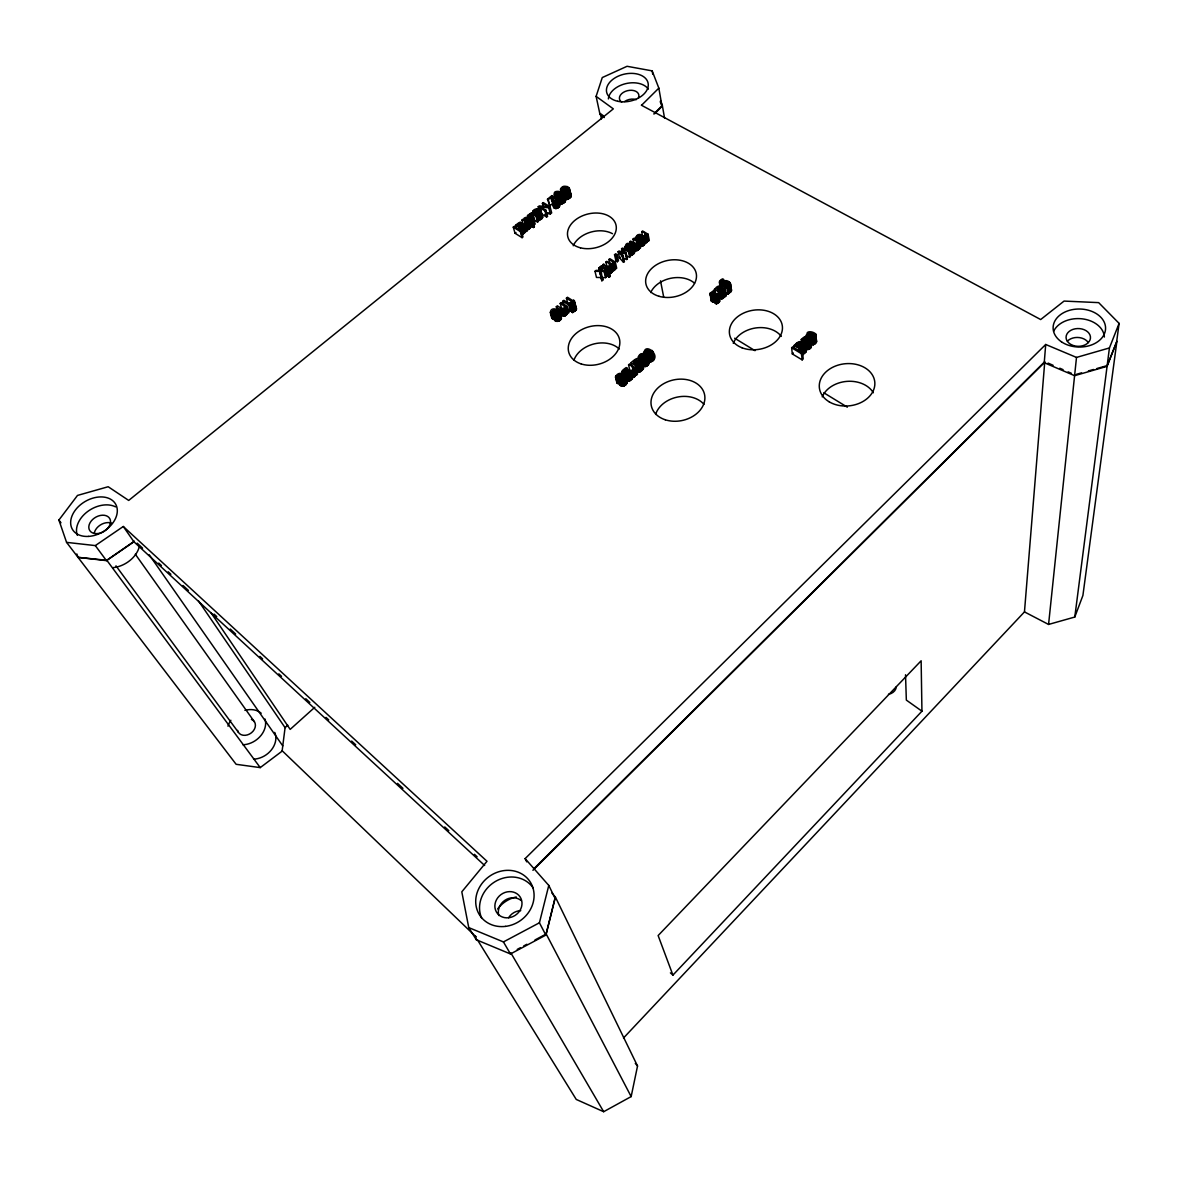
<?xml version="1.0" encoding="UTF-8"?>
<svg xmlns="http://www.w3.org/2000/svg" width="1178" height="1178" viewBox="0 0 1178 1178"><rect width="100%" height="100%" fill="white"/><g stroke="black" fill="none" stroke-linecap="round" stroke-linejoin="round"><path stroke-width="1.5" d="M562.775 194.385C562.421 198.095 555.825 197.492 555.56 194.046C559.815 187.464 566.412 197.462 564.866 202.13L561.906 203.897L559.344 203.882L557.768 197.713C543.853 185.933 578.28 193.383 557.768 197.713M605.875 262.105C614.077 263.71 607.082 269.777 603.71 263.931L602.797 264.711L607.406 267.377L608.835 273.502L611.014 273.178L612.104 270.925L610.646 263.651L606.788 261.325L605.875 262.105L606.95 266.699M607.406 267.377L609.954 266.788L610.69 264.8L613.046 264.166L613.767 262.444L615.77 268.952L616.683 268.172L615.284 262.031L609.865 258.718L608.952 259.484L610.013 264.093M549.861 205.826L547.476 199.2L551.819 195.636L552.776 196.211C551.039 202.277 556.163 201.188 558.195 199.656C556.281 204.516 549.39 201.924 551.716 196.829L548.241 199.671L549.861 205.826L553.321 202.999M647.664 356.905C647.12 364.665 632.91 357.994 641.009 353.974C649.785 350.514 652.524 370.01 642.363 366.078L641.009 360.07M636.959 241.299C635.281 238.957 636.797 235.335 639.728 235.497C643.512 235.953 634.044 240.341 640.42 240.003C646.796 239.149 641.303 231.845 637.283 235.35L639.242 245.598C641.539 247.689 646.766 244.45 643.998 241.843M626.917 382.408C629.346 374.545 618.465 369.494 615.476 377.004L616.948 382.968L618.2 383.689C614.386 380.303 617.596 371.998 622.588 374.972L618.111 378.918L619.569 384.882C622.308 388.284 629.42 384.175 625.901 380.553M626.343 250.325L626.298 245.849L628.139 244.597L630.539 244.98L626.814 248.146L628.566 248.97L629.906 255.14C643.924 253.682 623.854 233.244 625.297 249.765M287.815 725.206L285.076 727.665L282.102 751.152L260.235 767.614L236.13 764.301L66.572 542.366L58.9 520.043L77.498 495.423L108.185 486.735L128.697 500.429L613.326 108.862L596.112 96.36L602.267 77.557L627.064 66.292L652.156 70.871L658.841 88.129L662.036 106.403L654.762 113.677M643.527 352.251L644.822 352.988L645.868 350.853L647.871 350.072L651.095 351.589L651.169 353.636L648.121 355.196L649.431 361.219L650.668 362.014C663.803 356.448 642.437 339.691 644.189 355.255M613.767 262.444L615.137 269.085L612.104 270.925M723.778 279.554L722.674 278.833C715.591 281.439 722.394 287.373 726.988 288.065L727.916 294.264L728.887 293.41L727.724 286.99C734.144 285.459 727.827 278.42 723.866 281.292C718.551 288.095 723.027 274.283 724.249 282.661M554.529 316.838L553.145 319.105L551.967 318.428C543.809 298.844 573.068 315.748 552.718 314.187L557.12 310.447L554.382 309.976L552.217 311.448L554.411 320.195C557.327 323.744 564.527 318.575 559.933 315.601M564.866 202.13L565.587 200.319L562.642 187.773C567.251 184.887 571.374 192.515 564.586 192.603L566.147 198.787L567.236 199.435L570.579 197.418L570.844 194.399M532.927 870.321L1044.238 362.706L1045.711 344.477L1076.501 357.42L1109.426 347.952L1119.1 323.376L1098.662 302.628L1064.058 301.082L1040.675 319.547L641.362 105.195M623.515 1037.995L1024.462 611.897L1044.768 361.646L533.516 869.099M564.586 192.603L565.69 193.251C570.682 192.75 570.815 186.095 565.411 186.301C560.699 185.285 558.416 193.398 562.642 187.773M536.726 218.99C539.082 221.744 545.164 217.68 541.379 215.25M1024.462 611.897L1048.567 624.443L1076.501 357.42M635.089 369.126L636.179 368.169L629.641 363.914L628.551 364.871C637.46 366.932 628.728 371.335 632.969 376.4C637.018 378.727 635.03 369.686 634.117 368.493L636.473 375.119L637.548 374.162L635.619 365.489L631.158 362.588L632.233 361.631C645.043 350.764 632.144 372.601 640.965 362.014L642.143 362.691L639.256 365.533L635.619 365.489M634.574 373.882L634.338 374.972M647.591 240.68L646.634 242.653L645.5 242.197C641.465 237.661 649.211 233.273 641.701 231.727L642.599 230.962L648.047 234.186L649.299 240.4L648.401 241.151L646.339 234.466L648.401 241.151M573.981 310.521L574.363 311.463L576.292 309.74L575.394 307.355M631.585 370.422L632.939 371.026L634.117 368.493M1044.238 362.706L1074.586 375.679L1107.07 366.343L1109.426 347.952M644.233 235.998L645.382 236.454L646.339 234.466M1074.792 617.036L1107.173 365.607L1116.891 341.325L1082.906 595.464L1074.792 617.036L1048.567 624.443M1119.1 323.376L1116.626 341.914L1107.07 366.343M639.227 239.929L640.655 247.748L639.757 248.514L638.476 242.315L639.374 241.549L633.926 238.309L633.028 239.075L637.092 241.49L636.37 243.066L634.456 243.345L630.628 241.107L629.729 241.873L633.263 243.993L635.06 250.428L637.887 250.281L639.153 248.146L636.93 236.837M633.263 243.993L635.722 244.464L638.476 242.315M797.123 344.491L796.961 345.537L798.934 346.715C804.707 342.43 793.957 341.532 797.447 347.569M527.346 228.341C523.518 235.674 527.435 218.004 522.031 220.006L522.944 219.27L527.994 222.392L529.717 228.503L528.819 229.239L526.345 222.657L527.994 222.392M560.213 303.423L564.777 306.354L563.879 308.224L561.685 308.548L557.385 305.824L556.31 306.736C558.269 309.475 564.939 311.979 565.646 306.913L567.958 313.392L569.018 312.494L567.384 306.457L561.273 302.525L560.213 303.423L561.862 309.461L562.922 308.562M560.272 309.299L561.935 315.321C566.971 318.369 569.43 310.108 565.646 306.913M524.239 224.159L525.3 224.586L526.345 222.657M525.962 230.27L527.022 230.711L528.068 228.782M610.646 263.651L612.104 263.651L613.002 261.972L608.952 259.484M714.987 291.29L713.75 290.554C700.292 299.683 725.677 290.804 714.236 297.092L715.429 297.813C728.343 288.566 702.471 298.122 714.987 291.29L715.826 297.489M711.07 299.654L712.557 301.863L715.679 300.964M802.807 339.043C817.002 350.735 802.925 326.497 803.101 342.931M713.956 295.222L715.223 303.261L716.415 303.983L719.243 302.142L719.051 299.359M477.605 940.118L576.248 1099.442L603.666 1111.708L631.158 1096.585L637.534 1066.016L555.412 897.106L551.937 893.101M634.058 361.631L633.838 362.677L635.649 363.855C641.716 359.658 630.775 358.672 634.751 364.635M618.2 383.689L618.951 381.952L617.493 375.988M628.89 374.398L627.403 368.375L626.181 367.565C612.148 377.093 638.255 367.992 626.387 374.516L627.815 380.494L628.978 381.26L632.277 378.86L631.85 376.386M66.572 542.366L95.315 545.591L123.292 526.492L487 861.28L461.805 891.82L468.756 927.601L476.295 939.75L510.472 953.959L545.856 935.082L555 898.166L548.786 885.429L525.123 858.615L1045.711 344.477M631.158 1096.585L546.209 934.007L555.412 897.106M638.388 247.689L637.961 248.941M545.856 935.082L539.421 922.786L548.786 885.429M552.217 311.448L551.451 313.083L550.273 312.42M722.202 287.712C718.389 291.408 721.599 293.042 724.087 288.743L725.28 289.361L726.222 295.56L721.731 298.785L719.92 298.255L718.948 292.07L714.428 289.361L715.444 288.463C717.034 285.341 724.352 283.81 722.836 291.791M804.81 349.071C807.372 350.602 812.378 348.659 811.215 345.257M639.963 356.227C652.745 368.11 640.92 344.182 640.626 359.246M801.276 339.47C813.836 327.145 811.951 353.901 801.276 339.47L802.1 348.173M566.117 313.436L566.412 312.391M811.186 337.983C819.726 336.687 808.182 328.706 807.607 335.759C803.205 327.587 824.394 333.698 812.525 338.778L811.186 337.983L811.76 344.167L813.1 344.963L816.575 341.753L815.441 333.727M728.887 293.41L731.538 290.583L730.625 283.81M570.019 196.299L568.385 198.081M533.016 211.466C546.18 204.368 528.789 216.178 539.465 213.144C545.547 207.078 528.657 207.313 533.855 214.529M723.469 283.338L723.189 284.296L726.826 286.445C734.454 283.633 719.758 278.391 723.94 286.431M566.412 298.167L571.683 301.524L569.961 302.982L570.815 303.541C572.67 300.066 574.849 304.13 571.816 304.808L572.758 305.411C576.248 304.498 573.73 301.539 574.304 300.567L572.744 300.626L567.472 297.268L566.412 298.167L567.634 302.702M801.6 355.108L806.179 351.692L805.561 345.537L804.294 344.859C798.419 351.118 801.732 346.273 801.791 342.607C799.052 339.455 796.137 344.27 795.224 344.491L794.178 345.448L794.517 348.526M616.948 382.968L618.008 381.26M717.505 287.977L717.078 289.435L718.919 290.524C722.409 289.111 719.743 285.076 717.505 287.977L717.991 291.069M814.999 342.209L814.454 342.975M551.967 318.428L552.585 317.383M627.403 368.375C614.445 375.458 641.038 365.651 627.565 375.296L626.387 374.516M530.188 214.352L529.717 215.559L533.501 217.871L532.603 218.622L534.297 224.748L535.195 224.011L531.705 213.586L530.188 214.352L531.042 217.415M518.084 224.218L517.628 225.396L519.027 226.264C524.107 222.995 514.845 222.171 518.968 227.28M646.619 241.078L645.5 242.197M618.111 378.918C620.541 381.598 626.24 379.596 625.341 375.782M525.329 222.23C522.163 218.004 527.626 216.796 529.629 220.036L531.337 226.161L529.673 227.516L532.029 226.603L530.336 220.477L528.672 221.832L530.38 227.958M553.204 205.576C552.983 209.772 558.799 208.992 559.771 205.826L558.195 199.656M521.162 233.862L523.592 233.597L526.006 231.403L523.356 224.792C516.214 232.949 526.61 216.178 516.376 224.63L515.478 225.366L516.362 228.414M648.121 355.196L649.358 355.992L651.198 355.079L652.862 351.574M625.459 383.557L624.855 384.293M628.566 248.97L631.938 248.102L632.822 245.584M794.178 345.448L800.966 348.953L805.561 345.537M556.605 199.082L556.355 202.086M541.276 218.166L541.497 216.811M718.948 292.07L721.981 292.35L725.28 289.361M637.004 371.482L640.037 371.806L643.482 368.685L641.848 360.38M524.269 225.278L520.367 227.928L515.478 225.366M723.69 296.797L724.411 295.987M610.749 272.177L610.852 270.425M672.918 975.119L921.947 711.188L921.137 660.784L658.134 935.553L672.918 975.119L670.4 972.866M653.775 113.972L662.331 105.46L660.519 100.763M641.627 105.195L658.841 88.129M643.453 244.464L642.437 245.201M563.909 201.85L562.421 202.881M791.645 347.775L801.526 353.739L802.586 352.767L792.691 346.818L791.645 347.775L792.308 353.93L802.159 359.879L803.205 358.922L802.218 348.688M792.308 353.93L793.354 352.973M314.791 707.286L290.171 729.388L210.891 612.589M726.988 288.065L727.724 286.99M609.217 277.257L610.263 276.374L608.835 270.248L606.832 270.542L609.217 277.257L606.832 270.542M567.516 309.21L570.564 311.169L571.624 310.27L570.005 304.218L563.894 300.302L562.834 301.2L564.056 305.735M575.188 307.222L575.895 306.619L575.041 306.074M572.582 312.582L573.789 311.552L572.184 305.5L571.109 304.822L569.902 305.853L571.507 311.89L572.582 312.582L570.977 306.53L569.902 305.853M594.993 271.323L599.617 271.426L600.412 274.68L601.457 273.797L600.765 271.396L604.108 271.529L605.242 270.572L606.685 276.697L605.566 277.655L602.223 277.507L602.915 279.908L601.87 280.791L601.089 277.537L596.48 277.434L594.993 271.323L596.112 270.366L599.484 270.513L598.807 268.098L599.838 267.215L600.633 270.469L605.242 270.572M606.361 266.905L608.334 275.284L607.436 276.064L605.993 269.939L606.906 269.158L601.487 265.816L600.574 266.596L601.663 271.19M614.371 262.812L615.284 262.031M623.103 255.39L624.458 261.545L623.545 262.326L622.19 256.171L623.103 255.39L619.79 252.077L625.312 253.506L626.063 252.872L623.118 249.25L628.286 250.988L629.229 250.178L630.554 256.348L629.626 257.157L626.195 255.994M647.149 234.952L648.047 234.186M557.901 310.963L554.543 313.819L557.812 313.584L557.901 310.963L558.74 313.981M617.316 261.737L618.465 260.765L617.081 254.61L615.696 253.771L614.533 254.757L615.932 260.898L617.316 261.737L615.917 255.597L614.533 254.757M607.789 271.131L608.835 270.248M566.323 307.355L567.384 306.457M570.564 311.169L568.945 305.131L570.005 304.218M570.977 306.53L572.184 305.5M623.913 258.954L627.403 259.042L626.063 252.872M623.545 262.326L619.495 257.879L618.126 251.709L618.965 251.002L624.473 252.416L621.586 248.779L622.411 248.072L629.229 250.178M615.917 255.597L617.081 254.61M631.246 245.407L628.404 247.822L630.878 247.866L631.717 245.878L633.263 254.271M641.863 236.38L639.036 238.781L641.509 238.825L642.334 236.852L643.851 245.245M615.932 260.898L617.081 259.926M619.495 257.879L620.335 257.157M524.475 219.167L524.063 218.254L526.463 217.135L531.838 219.241L532.942 225.867L534.385 226.75L533.487 227.501L532.029 226.603M533.104 219.726L537.58 222.038L538.479 221.302L536.8 215.162L531.558 212.658L527.538 215.515L528.819 220.109M541.232 213.733L546.621 217.032L547.505 216.31L545.87 210.155L540.511 206.901L548.727 207.814L550.067 206.71L543.279 202.616L542.41 203.338L543.22 206.415M545.429 213.409L550.347 213.969L551.672 212.865L550.067 206.71M522.075 237.661L522.988 236.911L521.236 230.814L514.182 226.426L513.284 227.163L515.051 233.273L522.075 237.661L520.323 231.551L513.284 227.163M529.629 220.036L527.965 221.405L528.672 221.832M533.487 227.501L531.838 219.241M536.8 215.162L535.902 215.898L532.309 213.748M515.051 233.273L515.964 232.522M524.666 225.381L523.768 226.117L526.154 227.604M531.234 219.741L532.692 220.639L531.793 221.376L530.336 220.477M546.621 217.032L544.987 210.877L545.87 210.155M520.323 231.551L521.236 230.814M539.053 209.846L538.213 206.768L539.274 205.9L548.241 206.872L542.41 203.338M717.873 302.01L716.695 302.761M646.884 364.724L645.986 365.283M637.283 235.35L635.266 237.647L636.326 238.206M632.557 253.771L631.128 254.389M647.311 350.131C650.389 357.184 646.148 359.305 645.868 350.853M637.666 249.25L636.724 249.721M632.969 376.4L632.291 371.659M76.835 553.94L78.013 557.356L106.83 560.286L134.395 541.158M563.732 194.282L565.926 193.442L564.38 187.258M78.013 557.356L106.447 560.625L133.924 541.777L484.644 865.491M625.165 378.977L628.375 378.05M624.428 384.617L623.56 384.985M468.756 927.601L503.433 941.929L539.421 922.786M517.245 949.394L520.455 947.686M523.68 945.978L526.89 944.27M534.945 939.985L546.209 934.007M563.673 193.31L565.249 192.647M723.056 297.283L720.98 297.371M523.312 232.817L522.472 233.126M813.792 343.446L811.76 344.167M627.815 380.494L629.317 379.964M715.223 303.261L716.003 303.026M811.73 333.006L812.305 339.19L810.037 339.235L809.448 333.035M1076.471 374.309L1081.581 372.852M1088.413 370.923L1093.523 369.48M1096.939 368.508L1107.173 365.607M527.332 224.247L528.318 224.321L526.61 218.21M567.575 198.419L566.147 198.787M546.298 212.644L549.876 213.027M1048.111 363.104L1053.103 365.298M1059.773 368.213L1063.101 369.671M1068.093 371.865L1071.435 373.323M725.03 294.942L726.222 295.56M804.898 351.029L806.179 351.692M558.755 205.296L559.771 205.826M624.62 246.673L625.68 247.233M525.093 230.903L526.006 231.403M642.304 368.022L643.482 368.685M615.476 377.004L616.742 377.74M645.529 239.458L642.967 237.927L641.701 231.727M721.334 290.274L727.916 294.264M547.476 199.2L548.241 199.671M538.213 206.768L544.987 210.877M544.825 214.676L547.505 216.31M734.66 338.219L755.01 350.676M823.849 392.804L847.321 407.161M527.538 215.515L532.603 218.622M600.574 266.596L605.993 269.939M609.306 275.785L610.263 276.374M604.726 274.386L607.436 276.064M562.834 301.2L568.945 305.131M572.714 310.859L573.789 311.552M633.042 372.881L629.965 370.864L628.551 364.871M635.502 374.486L636.473 375.119M569.578 193.339L570.329 193.855M563.82 198.066L564.571 198.596M921.947 711.188L906.338 700.1L905.529 674.773M603.165 115.606L600.294 113.515L601.457 118.904M604.27 117.579L600 114.457L596.112 96.36M647.223 360.601L647.944 361.131L646.619 355.108M137.163 543.161L142.567 548.138M158.75 563.069L161.445 565.558M168.189 571.786L170.884 574.275M183.032 585.466L188.436 590.458M214.057 614.106L216.752 616.595M230.255 629.037L235.644 634.014M259.926 656.411L262.62 658.914M278.818 673.845L281.513 676.334M305.794 698.731L309.843 702.471M326.026 717.402L328.736 719.891M351.662 741.05L355.712 744.79M397.531 783.37L402.935 788.347M444.754 826.941L448.803 830.667M474.425 854.315L477.134 856.804M282.131 750.71L475.883 936.701M633.411 250.84L634.265 252.283M618.126 251.709L622.19 256.171M624.001 376.135L623.427 375.517L620.011 378.55L622.985 378.668L624.001 376.135L624.723 379.125M653.319 356.419L654.291 358.215M635.295 1063.351L637.534 1066.016M58.9 520.043L60.976 522.796M106.83 560.286L260.235 767.614M95.315 545.591L106.447 560.625M115.974 565.838L238.354 732.26M135.323 554.22L254.477 721.893M149.223 554.779L282.749 745.88M123.292 526.492L133.924 541.777M198.449 600.854L285.076 727.665M802.13 346.892L803.131 348.07L802.512 341.9M731.023 288.875L731.538 290.024M510.796 952.811L603.666 1111.708M503.433 941.929L510.472 953.959M565.101 199.141L565.587 200.319M648.474 361.705L648.99 362.927M525.123 858.615L526.743 861.854M660.225 101.706L662.036 106.403M520.867 227.869L522.62 233.98M518.953 223.525L519.822 226.588M520.367 227.928L522.119 234.039M519.881 227.899L521.633 233.995M518.453 223.864L519.321 226.912M519.41 227.752L520.293 230.814M518.938 227.516L519.807 230.564M521.883 223.511L524.608 232.891M521.663 223.113L522.782 227.03M521.236 222.775L522.59 227.545M521.398 224.998L522.266 228.046M521.839 227.487L523.592 233.597M520.926 225.528L523.12 233.818M525.521 224.424L527.243 230.535M525.138 223.422L527.022 230.711M525.123 224.703L526.846 230.814M524.534 223.967L526.257 230.078M522.031 220.006L525.447 232.081M526.11 218.048L527.832 224.173M553.277 314.555L554.971 320.563M525.859 218.063L528.819 229.239M525.609 218.121L526.89 222.716M551.805 312.096L553.498 318.104M525.035 218.475L525.889 221.538M526.227 223.26L527.95 229.371M551.569 312.671L553.145 319.105M524.666 218.872L525.521 221.935M525.624 222.215L527.788 229.843M525.55 222.657L527.553 230.225M550.568 311.905L551.834 316.411M554.382 309.976L555.221 312.98M556.075 315.306L557.754 321.329M553.851 310.153L555.118 314.673M555.383 315.321L557.076 321.329M553.336 310.447L554.175 313.451M554.705 315.203L556.384 321.211M527.214 218.563L529.673 227.516M552.835 310.815L553.675 313.819M553.999 314.953L555.692 320.961M556.31 306.736L557.15 309.74M530.498 214.043L531.337 217.105M558.004 314.629L559.668 320.652M557.385 314.968L559.064 320.99M555.486 309.873L556.325 312.877M556.752 315.189L558.431 321.211M554.926 309.873L555.766 312.877M533.016 214.131L534.709 220.271M559.403 310.624L561.45 318.458M558.932 310.079L560.595 316.102M559.565 313.039L561.229 319.061M531.705 213.586L533.398 219.712M559.167 313.613L560.831 319.636M531.411 213.586L532.677 218.195M558.431 311.537L559.255 314.555M531.131 213.66L532.397 218.254M530.822 213.807L532.103 218.401M532.692 220.639L534.385 226.75M558.593 314.187L560.272 320.21M535.519 213.13L537.197 219.27M561.965 309.932L563.614 315.969M534.65 210.671L537.58 222.038M534.297 211.186L535.136 214.263M561.405 309.829L563.055 315.851M533.546 210.626L534.841 215.059M560.831 309.608L562.495 315.63M533.266 211.053L534.105 214.116M538.405 213.601L540.084 219.741M536.932 209.375L537.757 212.452M564.1 309.446L565.734 315.483M537.845 213.704L539.509 219.844M536.461 209.463L537.301 212.541M563.599 309.711L565.234 315.748M536.019 209.625L536.859 212.688M537.271 213.719L538.935 219.859M535.592 209.846L536.417 212.923M536.697 213.63L538.375 219.771M563.069 309.873L564.718 315.91M535.165 210.155L536.005 213.218M536.108 213.439L537.786 219.579M562.524 309.961L564.174 315.984M539.715 209.11L542.101 218.46M539.082 208.786L540.334 213.395M539.966 212.776L541.615 218.917M565.543 307.561L567.163 313.584M564.777 306.354L566.971 314.158M539.465 213.144L541.114 219.285M538.95 213.424L540.614 219.564M565.028 308.636L566.662 314.673M564.586 309.092L566.22 315.13M540.908 210.376L542.66 217.017M540.26 209.507L542.616 217.518M540.776 211.849L542.425 217.989M569.961 302.982L570.77 306.015M572.758 305.411L574.363 311.463M571.683 301.524L572.479 304.557M571.816 304.808L573.023 309.343M571.109 304.822L572.317 309.358M574.304 300.567L576.528 308.901M574.29 301.671L576.484 309.313M574.702 303.688L576.292 309.74M573.45 300.022L575.983 310.167M548.727 207.814L550.347 213.969M573.951 304.557L575.541 310.594M572.567 302.039L574.938 311.066M551.819 195.636L553.424 201.806M553.734 202.351L555.324 208.506M552.791 199.597L554.853 208.373M552.821 201.998L554.411 208.167M551.628 198.022L553.233 204.192M551.599 199.406L553.778 207.637M554.337 194.105L557.886 207.917M554.278 194.738L556.016 201.512M555.795 202.042L557.385 208.212M555.265 202.233L556.855 208.403M554.75 202.351L556.34 208.521M552.776 196.211L554.367 202.38M552.703 197.418L553.91 202.056M554.22 202.395L555.825 208.565M556.399 192.794L557.577 197.433M555.972 193.207L557.165 197.83M556.899 197.418L559.241 206.665M555.692 193.619L556.487 196.711M556.045 196.991L558.828 207.151M556.796 201.394L558.387 207.564M554.588 193.501L556.502 201.099M560.345 197.727L561.906 203.897M558.666 191.94L559.844 196.579M558.033 192.014L559.226 196.652M559.506 197.86L561.081 204.03M557.459 192.191L558.637 196.814M558.652 197.845L560.227 204.03M556.899 192.441L558.092 197.079M560.993 189.952L562.657 196.181M562.701 196.549L564.262 202.719M561.288 192.691L562.466 197.315M560.625 192.338L563.511 203.249M559.962 192.102L561.14 196.741M561.155 197.462L562.731 203.647M559.314 191.97L560.492 196.608M563.187 187.508L564.733 193.707M562.171 188.097L565.543 200.923M563.01 192.412L565.307 201.541M561.523 188.774L562.304 191.867M561.155 189.408L561.935 192.5M562.333 193.516L563.113 196.608M565.705 187.361L566.854 192.014M567.016 192.721L568.562 198.905M565.028 187.258L566.191 191.896M566.382 193.001L567.929 199.185M565.249 192.441L567.236 199.435M563.761 187.331L565.307 193.531M569.048 191.219L570.579 197.418M568.105 188.774L568.871 191.867M567.663 188.333L568.429 191.44M568.429 191.823L569.961 198.007M567.074 187.935L568.238 192.574M567.722 192.338L569.254 198.522M566.382 187.582L567.546 192.235M617.081 376.68L618.538 382.629M616.845 377.284L618.303 383.248M616.094 375.9L617.566 381.849M569.313 188.2L571.301 195.577M615.77 376.459L617.228 382.423M569.725 190.011L571.242 196.196M568.797 187.655L571.006 196.814M619.157 374.619L620.246 379.095M620.217 380.023L621.66 385.986M618.627 374.913L619.716 379.39M619.466 379.758L620.924 385.707M618.111 375.311L619.201 379.787M618.7 379.316L620.158 385.28M622.367 380.038L623.81 386.001M620.291 374.324L621.012 377.313M621.66 380.155L623.103 386.119M619.716 374.427L620.438 377.402M620.939 380.155L622.382 386.119M624.841 378.374L626.269 384.337M623 372.66L623.707 375.649M622.22 371.585L624.149 378.506M624.266 378.977L625.695 384.941M622.588 374.972L623.309 377.947M623.663 379.449L625.091 385.412M623.029 379.802L624.458 385.766M625.312 372.925L626.74 378.904M599.838 267.215L602.915 279.908M624.369 369.745L625.091 372.734M623.884 370.275L626.887 383.071M624.841 376.077L626.667 383.719M598.807 268.098L599.528 271.146M599.617 271.426L601.87 280.791M604.108 271.529L605.566 277.655M627.624 371.688L628.33 374.663M626.784 368.552L627.491 371.541M626.961 372.071L627.668 375.06M627.565 375.296L628.978 381.26M601.487 265.816L602.576 270.41M626.004 368.817L626.711 371.806M627.182 374.28L628.61 380.244M626.181 372.542L627.609 378.506M625.165 369.2L625.871 372.189M630.524 373.367L631.923 379.331M630.039 373.838L631.437 379.817M629.081 371.291L629.774 374.28M628.183 370.113L629.361 374.265M602.797 264.711L603.519 267.774M628.816 374.707L630.23 380.685M607.892 267.465L609.321 273.591M608.246 271.19L608.952 274.253M606.891 267.2L607.612 270.263M631.084 371.085L632.63 377.917M630.834 370.717L632.512 378.388M630.451 370.407L632.277 378.86M609.718 264.446L611.765 272.501M634.014 369.288L635.398 375.267M609.438 264.284L611.382 272.913M633.838 369.907L635.222 375.885M609.6 267.053L611.014 273.178M633.19 367.889L634.957 376.386M609.217 267.259L610.631 273.384M631.158 362.588L632.203 367.08M633.204 370.805L634.589 376.783M608.805 267.391L610.219 273.532M632.939 371.026L634.338 377.004M632.733 371.173L634.117 377.151M608.363 267.465L609.792 273.591M612.531 264.52L613.944 270.646M611.971 264.755L613.385 270.896M634.324 361.145L635.016 364.135M611.264 263.843L612.766 270.984M610.675 265.389L612.089 271.529M610.572 265.904L611.986 272.044M636.547 360.085L637.224 363.089M638.064 366.005L639.433 371.998M635.958 360.056L636.635 363.06M637.445 366.078L638.815 372.071M613.738 262.944L615.019 269.526M613.002 261.972L614.798 269.924M635.354 360.262L636.385 364.768M636.842 366.019L638.211 372.012M612.84 262.797L613.547 265.86M612.663 263.15L614.445 270.307M636.238 365.813L637.607 371.806M634.765 360.674L635.796 365.18M638.417 357.273L639.772 363.899M638.712 359.776L639.389 362.78M638.903 361.587L639.58 364.591M638.52 362.235L639.198 365.239M639.256 365.533L640.626 371.526M637.975 362.927L640.037 371.806M637.107 360.335L637.799 363.339M640.184 355.859L640.861 358.863M641.48 363.575L642.835 369.568M640.965 362.014L641.627 365.018M640.184 359.614L641.2 364.12M639.448 359.069L640.464 363.575M638.447 356.654L639.934 363.001M640.479 364.606L641.833 370.614M642.466 354.755L643.468 359.261M643.527 360.571L644.852 366.579M641.936 354.799L642.938 359.305M641.436 354.931L642.452 359.437M642.673 360.556L644.013 366.564M640.979 355.167L641.981 359.673M640.272 354.357L641.288 358.863M644.793 355.55L647.164 365.843M645.117 360.218L646.442 366.225M643.6 354.961L644.587 359.467M644.337 360.453L645.677 366.476M643.026 354.799L644.027 359.319M647.164 355.682L648.96 363.56M647.444 358.156L648.754 364.164M645.411 351.338L646.398 355.859M647.061 358.745L648.386 364.768M645.088 351.869L645.75 354.887M647.826 365.342L645.78 356.36M644.896 352.428L645.559 355.447M621.586 248.779L622.602 253.403M625.96 246.393L626.961 251.032M648.43 350.116L649.417 354.637M625.754 246.879L626.431 249.957M649.358 355.992L650.668 362.014M647.871 350.072L648.857 354.593M649.034 356.536L649.682 359.54M646.796 350.278L648.121 356.301M625.312 253.506L626.667 259.675M646.31 350.514L647.635 356.551M651.095 351.589L653.039 360.674M650.698 351.191L651.346 354.195M627.683 244.759L628.345 247.851M627.241 244.995L627.903 248.087M627.962 248.764L628.949 253.403M650.168 350.794L650.816 353.812M651.198 355.079L652.494 361.101M628.286 250.988L629.626 257.157M626.814 245.318L627.476 248.411M649.579 350.47L650.565 355.005M650.58 355.447L651.89 361.469M649.004 350.249L649.991 354.769M626.298 245.849L627.3 250.487M631.437 248.47L632.748 254.654M629.729 241.873L630.392 244.965M630.907 248.764L632.233 254.934M652.538 350.97L654.246 358.819M630.363 248.956L631.688 255.125M652.023 350.381L654.011 359.467M629.774 249.059L631.099 255.228M652.317 354.063L653.613 360.085M629.17 249.059L630.51 255.243M632.542 245.112L634.235 252.799M632.1 244.656L634.058 253.299M631.511 244.244L632.174 247.336M632.424 247.616L633.735 253.8M635.236 244.523L636.532 250.708M634.751 244.523L636.046 250.693M633.028 239.075L634.014 243.713M634.25 244.42L635.56 250.605M633.764 244.244L635.06 250.428M636.591 237.367L637.239 240.474M636.4 237.853L637.048 240.945M637.092 241.49L638.932 249.162M637.386 243.404L638.667 249.589M637.004 243.787L638.299 249.972M636.606 244.096L637.887 250.281M636.164 244.317L637.46 250.502M635.722 244.464L637.018 250.649M638.77 235.585L639.404 238.692M638.314 235.747L638.947 238.854M637.872 235.983L638.505 239.09M638.609 239.723L639.89 245.922M637.799 242.491L639.08 248.676M642.084 239.428L643.35 245.628M641.554 239.708L642.82 245.907M641.009 239.9L642.275 246.099M639.728 235.497L640.361 238.589M640.42 240.003L641.701 246.202M639.242 235.497L639.875 238.604M639.831 240.017L641.097 246.217M643.159 236.086L644.822 243.787M642.732 235.644L644.646 244.288M643.055 238.574L644.322 244.774M642.143 235.232L642.776 238.324M645.573 234.01L647.37 241.77M645.515 234.451L647.149 242.153M645.367 234.864L646.84 242.477M645.132 235.247L646.457 242.771M645.441 238.678L646.074 241.784M644.543 235.806L645.794 242.005M646.266 235.085L647.517 241.284M660.505 280.835L663.685 296.989M475.603 936.215L476.295 939.75M652.156 70.871L652.745 74.199M662.331 105.46L664.554 118.139M710.805 295.369L711.821 301.539M710.26 293.027L711.438 301.259M710.054 293.484L711.173 300.92M713.102 295.604L714.104 301.774M712.057 292.615L712.557 295.693M712.307 295.766L713.308 301.936M711.556 295.693L712.557 301.863M714.428 289.361L715.164 293.999M714.383 291.467L714.869 294.559M714.693 294.78L716.415 303.983M715.017 296.856L715.753 301.48M713.618 291.717L714.118 294.809M712.808 292.085L713.308 295.177M717.814 296.414L718.786 302.599M716.342 294.014L717.623 303.423M715.885 294.147L716.371 297.224M719.066 286.946L719.552 290.038M719.567 292.38L720.538 298.564M718.492 287.137L718.978 290.23M717.917 287.535L718.403 290.627M718.742 293.808L719.787 301.229M718.462 293.469L719.581 301.686M718.079 293.175L719.243 302.142M721.113 284.575L722.07 290.775M721.451 287.756L722.173 292.07M721.981 292.35L722.939 298.535M720.362 284.075L720.848 287.182M719.596 281.409L720.303 286.666M721.378 292.527L722.335 298.726M719.36 281.984L720.053 287.167M719.655 286.961L720.141 290.053M720.774 292.6L721.731 298.785M720.17 292.556L721.142 298.741M722.747 280.069L723.218 283.176M722.099 280.452L722.57 283.559M723.719 291.202L724.661 297.386M721.525 280.894L721.996 283.986M721.79 286.652L722.512 291.452M722.541 292.07L723.498 298.27M725.353 281.895L726.06 286.548M724.926 282.013L725.633 286.666M724.514 282.219L725.221 286.872M724.117 282.514L724.588 285.606M723.351 279.76L724.234 285.989M724.661 290.2L725.604 296.4M727.813 282.558L728.519 287.211M726.767 282.057L727.459 286.725M725.795 281.866L726.502 286.534M730.11 282.661L731.376 291.128M729.58 282.116L731.082 291.658M729.727 285.915L730.64 292.129M728.74 283.265L729.197 286.372M728.77 286.578L729.697 292.777M797.771 343.52L798.095 346.612M797.359 343.991L797.683 347.068M796.416 343.24L796.74 346.332M800.966 348.953L802.159 359.879M800.186 343.181L800.495 346.258M800.333 348.879L800.804 353.503M799.567 342.931L800.053 347.554M798.964 342.901L799.435 347.525M799.685 348.688L800.009 351.766M798.36 343.107L798.684 346.185M799.037 348.364L799.347 351.442M802.159 343.137L803.425 354.549M801.909 341.325L802.424 348.776M801.276 345.787L802.218 355.034M805.075 343.21L805.693 349.38M804.25 337.733L804.707 342.371M804.942 346.42L805.561 352.575M803.779 337.968L804.25 342.592M804.191 342.901L804.5 345.993M803.352 338.292L803.823 342.931M803.028 338.66L803.337 341.753M803.308 342.445L804.603 353.636M806.208 335.023L807.077 343.932M806.827 343.402L807.431 349.572M805.885 337.6L806.488 343.785M805.296 337.556L806.562 349.557M804.751 337.6L805.369 343.77M809.198 339.573L809.492 342.665M808.52 333.624L808.962 338.263M808.859 339.161L809.153 342.253M809.168 342.651L809.757 348.821M808.093 334.11L808.388 337.202M807.799 334.655L808.093 337.747M808.447 343.034L809.05 349.203M807.769 338.351L808.064 341.443M807.666 343.284L808.27 349.454M810.538 332.829L811.112 339.028M810.641 339.073L811.451 346.523M809.963 332.888L811.289 347.142M810.361 341.561L810.95 347.731M808.962 333.286L809.404 337.924M809.831 342.135L810.42 348.32M812.967 333.551L813.394 338.204M812.349 333.227L812.923 339.426M812.525 338.778L813.1 344.963M811.775 337.806L812.216 342.445M811.127 332.873L811.716 339.058M815.441 336.834L816.001 343.019M814.896 337.423L815.47 343.608M814.292 334.758L814.926 344.05M813.983 334.346L814.278 337.438M813.542 333.948L813.836 337.041M813.748 338.233L814.322 344.418M815.824 334.331L816.575 341.753M815.824 336.201L816.383 342.386M1067.386 341.164A12.133 8.864 1.1 0 1 1088.295 342.592M733.261 343.313A26.372 19.687 -9.2 0 1 755.731 327.955A26.372 19.687 -9.2 0 1 781.308 336.378M77.38 535.342A24.856 17.537 -30.6 0 1 87.628 511.532A24.856 17.537 -30.6 0 1 115.577 506.864M94.314 533.06A11.574 8.202 -30.7 0 1 111.733 523.223M498.795 915.542A13.945 12.516 -36.2 0 1 504.861 900.331A13.945 12.516 -36.2 0 1 521.103 900.507M822.215 396.853A27.492 21.027 -5.7 0 1 846.894 381.377A27.492 21.027 -5.7 0 1 873.34 392.76M655.601 414.45A26.844 20.63 -12 0 1 677.262 397.104A26.844 20.63 -12 0 1 703.973 404.363M573.936 360.144A25.872 19.246 -14.7 0 1 594.139 343.902A25.872 19.246 -14.7 0 1 619.289 349.027M650.683 292.556A25.386 18.421 -11.9 0 1 670.562 278.317A25.386 18.421 -11.9 0 1 694.549 283.221M573.23 245.76A24.502 17.258 -14.1 0 1 612.501 233.7M624.59 101.514A9.836 6.464 -12.7 0 1 636.356 99.629M621.689 102.103A9.895 6.464 -12.7 0 1 627.403 90.706A9.895 6.464 -12.7 0 1 638.343 97.965M481.773 918.384A29.98 26.858 -35.9 0 1 495.32 881.512A29.98 26.858 -35.9 0 1 533.192 887.991M1053.647 331.298A26.063 18.966 1 0 1 1082.067 318.826A26.063 18.966 1 0 1 1104.375 337.041M608.378 98.923A21.116 13.797 -12.7 0 1 625.577 83.682A21.116 13.797 -12.7 0 1 648.356 89.16M896.37 686.612A9.777 8.408 0.1 0 1 888.462 694.284M274.724 732.392A20.144 15.991 -34.5 0 1 271.426 749.871A20.144 15.991 -34.5 0 1 253.564 759.162M139.431 546.062A24.326 17.405 -30.9 0 1 112.852 567.663M251.4 719.39A9.586 7.554 -34.2 0 1 251.429 732.79A9.586 7.554 -34.2 0 1 237.603 730.419M497.631 908.945A29.229 26.387 -36.9 0 1 516.273 896.959M508.867 917.323A13.694 12.369 -36.9 0 1 520.735 910.653M264.991 719.036A20.468 16.109 -34.2 0 1 242.918 744.776M227.972 726.193A20.468 16.109 -34.2 0 1 230.873 720.259M244.921 710.363A20.468 16.109 -34.2 0 1 261.177 713.22M539.966 211.186L538.596 212.747L536.579 212.526L539.406 210.214L539.966 211.186M508.69 917.75A14.048 12.59 -35.9 0 0 520.058 896.841A14.048 12.59 -35.9 0 0 496.556 899.624A14.048 12.59 -35.9 0 0 508.69 917.75M1071.362 344.712A12.222 8.894 1 0 0 1090.445 338.233A12.222 8.894 1 0 0 1073.011 329.369A12.222 8.894 1 0 0 1071.362 344.712M742.037 347.79A26.726 19.776 -9.3 0 0 782.457 328.397A26.726 19.776 -9.3 0 0 743.23 313.26A26.726 19.776 -9.3 0 0 742.037 347.79M98.01 533.56A11.647 8.217 -30.6 0 0 109.804 518.688A11.647 8.217 -30.6 0 0 91.192 521.059A11.647 8.217 -30.6 0 0 98.01 533.56M88.615 536.402A25.032 17.582 -30.5 0 0 116.342 505.583A25.032 17.582 -30.5 0 0 76.997 508.086A25.032 17.582 -30.5 0 0 88.615 536.402M617.773 101.279A21.233 13.812 -12.7 0 0 648.253 84.242A21.233 13.812 -12.7 0 0 615.991 77.292A21.233 13.812 -12.7 0 0 617.773 101.279M1061.496 341.856A26.24 19.025 0.8 0 0 1104.92 332.432A26.24 19.025 0.8 0 0 1071.597 309.799A26.24 19.025 0.8 0 0 1061.496 341.856M505.553 926.379A30.23 27.006 -35.5 0 0 529.835 881.38A30.23 27.006 -35.5 0 0 479.299 887.652A30.23 27.006 -35.5 0 0 505.553 926.379M829.253 401.86A27.874 21.16 -5.9 0 0 874.459 387.223A27.874 21.16 -5.9 0 0 837.455 365.327A27.874 21.16 -5.9 0 0 829.253 401.86M581.24 363.958A26.196 19.334 -14.7 0 0 619.864 342.386A26.196 19.334 -14.7 0 0 581.063 329.987A26.196 19.334 -14.7 0 0 581.24 363.958M665.261 419.78A27.197 20.733 -12.1 0 0 704.886 397.133A27.197 20.733 -12.1 0 0 663.7 383.675A27.197 20.733 -12.1 0 0 665.261 419.78M580.489 247.836A24.812 17.317 -14.1 0 0 616.3 227.133A24.812 17.317 -14.1 0 0 578.869 217.606A24.812 17.317 -14.1 0 0 580.489 247.836M659.017 296.296A25.71 18.495 -12 0 0 696.492 275.505A25.71 18.495 -12 0 0 657.677 264.078A25.71 18.495 -12 0 0 659.017 296.296"/></g></svg>
